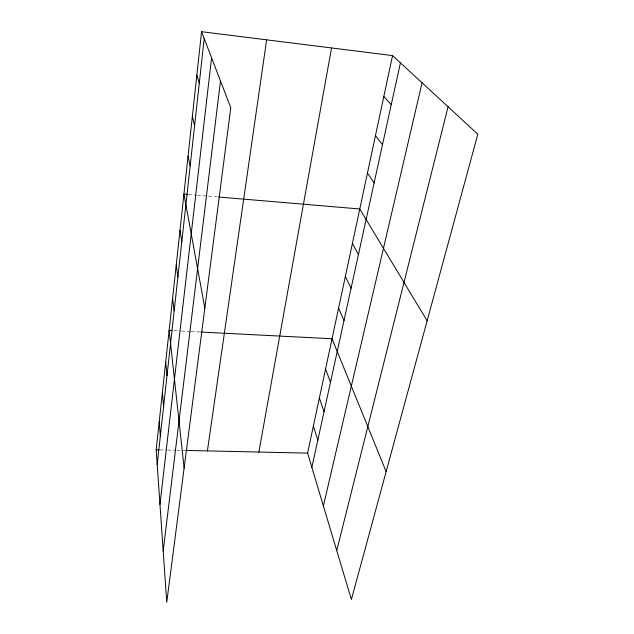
<?xml version="1.0" encoding="UTF-8"?>
<svg xmlns="http://www.w3.org/2000/svg" width="634" height="634" viewBox="0 0 634 634"><rect width="100%" height="100%" fill="white"/><g stroke="black" fill="none" stroke-linecap="round" stroke-linejoin="round"><path stroke-width="0.48" stroke-dasharray="3.17 2.38" d="M159.998 449.863L166.679 450.013M167.638 450.029L176.228 450.219M177.179 450.243L180.999 450.322M182.933 450.37L185.873 450.433M173.93 330.655L180.642 331.003M181.601 331.051L190.224 331.495M191.183 331.542L200.851 332.042M188.789 194.48L196.556 195.137M197.523 195.217L217.858 196.944"/><path stroke-width="0.95" d="M201.557 31.7L230.784 107.748L166.742 602.3L156.178 449.775L201.557 31.7L392.565 55.594L477.822 134.218L351.394 599.526L307.593 453.12L392.565 55.594M157.2 464.532L204.211 38.603M159.966 504.482L211.574 57.765M163.184 550.962L220.481 80.946M207.405 450.909L266.637 39.839M258.87 452.05L331.542 47.962M311.857 467.393L400.411 62.829M323.388 505.916L422.07 82.808M336.733 550.526L448.072 106.781M156.178 449.775L159.047 449.839M185.873 450.433L307.593 453.12M172.012 330.56L169.135 330.409L184.129 468.035M200.851 332.042L332.034 338.762L386.146 471.625M187.815 194.392L183.931 194.067L204.837 308.076M218.809 197.023L359.771 208.982L427.126 320.796M383.816 96.495L391.249 104.681M375.455 135.621L382.492 144.663M367.451 173.082L374.123 182.901M352.417 243.408L358.44 254.575M345.348 276.464L351.077 288.208M338.564 308.227L344.008 320.495M325.567 369.02L330.504 382.207M319.346 398.12L324.045 411.704M313.354 426.135L317.84 440.083M196.841 75.129L199.298 83.109M192.348 116.577L194.614 125.532M188.044 156.186L190.145 166.013M180.001 230.332L181.799 241.657M176.228 265.083L177.892 277.058M172.607 298.416L174.152 310.969M165.704 362.062L167.011 375.629M162.399 392.462L163.612 406.465M159.229 421.673L160.339 436.073"/></g></svg>
